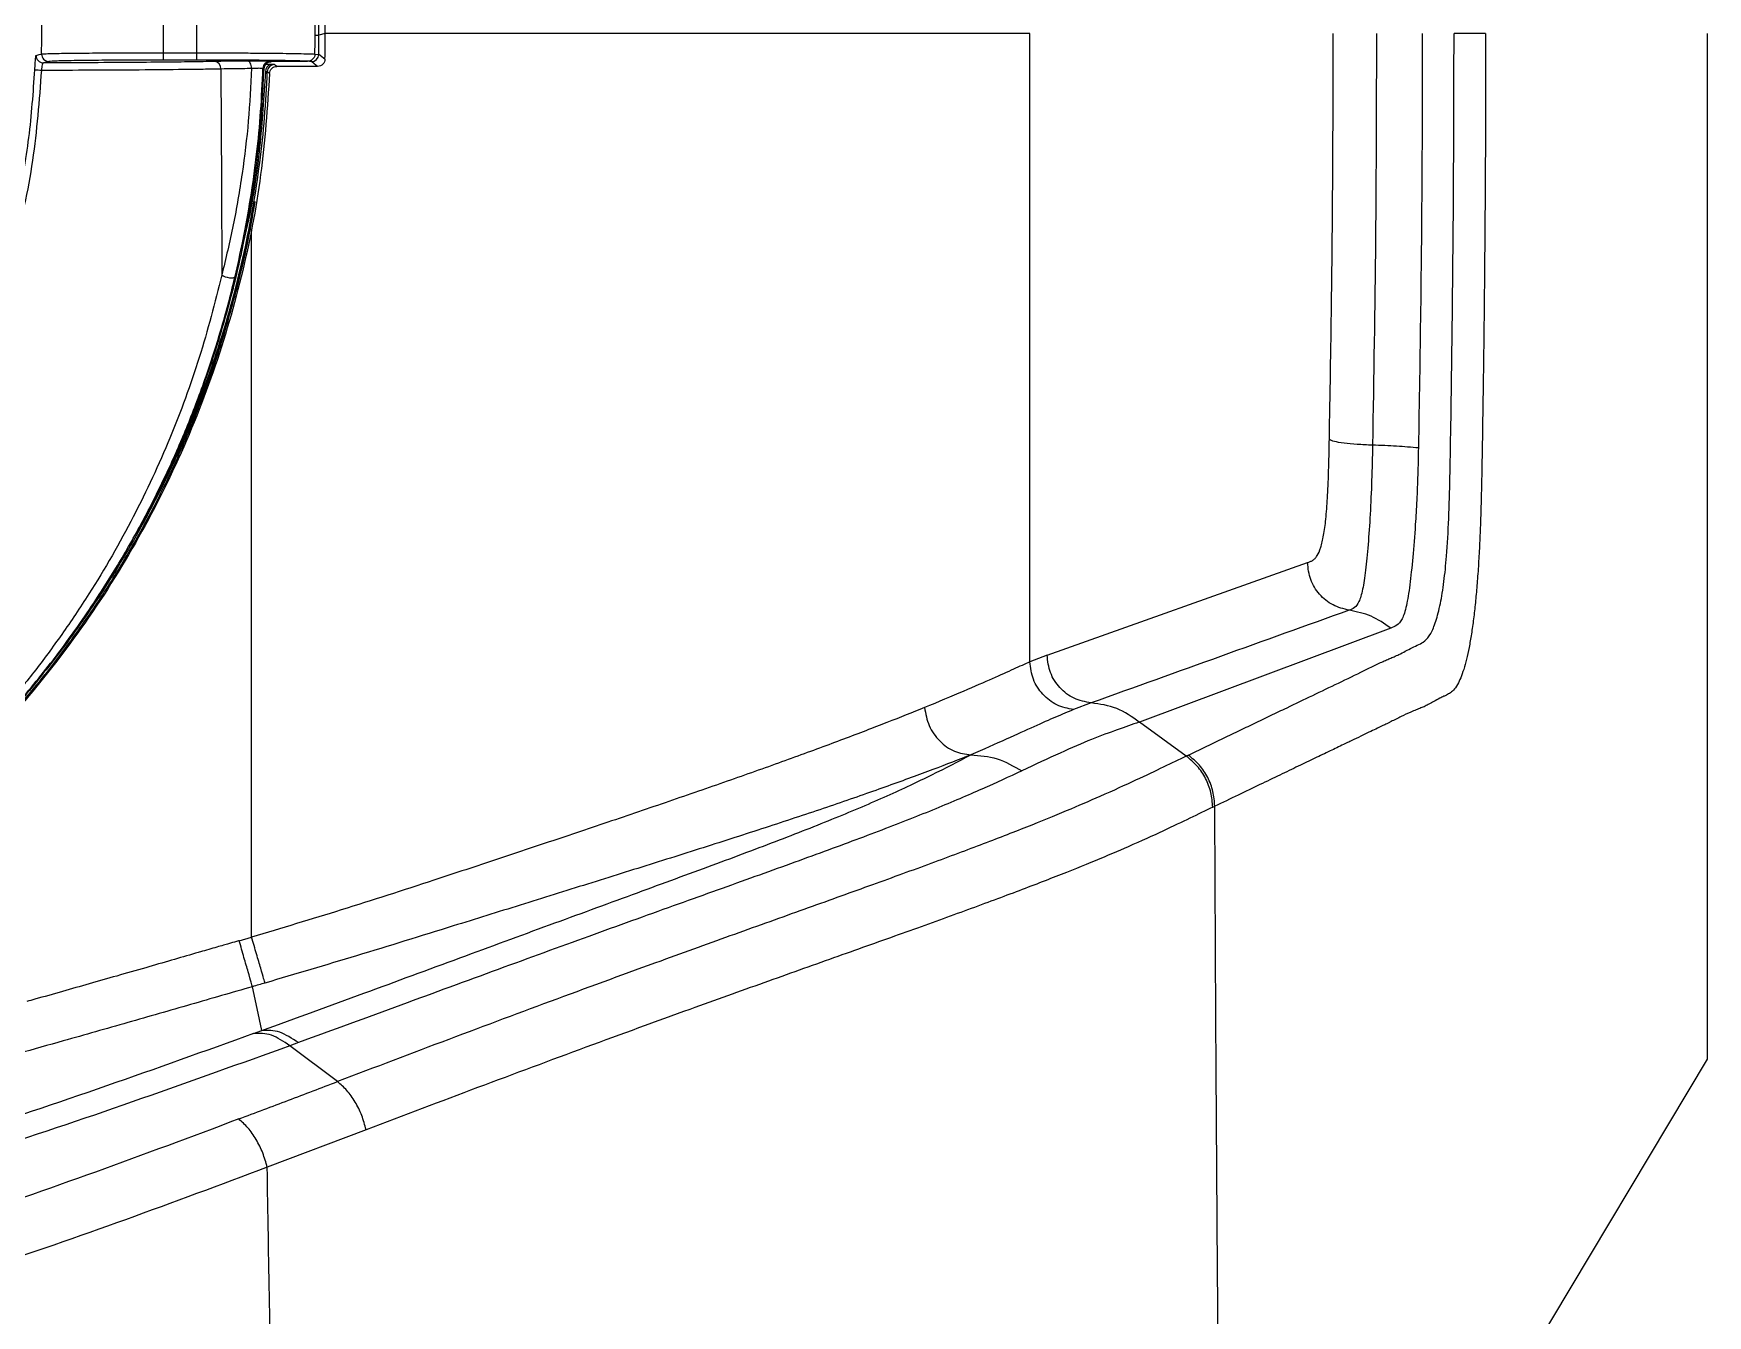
# Model space of a CAD drawing. Extents: x -50 to 17, y -20 to 123.
# Drawn here: x -37.04 to -30.18, y 31.55 to 36.8 of the extents above; entities that cross this region are included whole.
import ezdxf

# ---------------------------------------------------------------- set-up
doc = ezdxf.new("R2010")
doc.units = 0
doc.header["$MEASUREMENT"] = 0
doc.layers.add('GEOMETRY', color=2, linetype='Continuous', lineweight=25)

# ---------------------------------------------------------------- blocks, each defined once
blk = doc.blocks.new('2026 FREEFLOW AZURE')
at = {"layer": 'GEOMETRY'}
for p, q in [((-19.3946, -40.3297), (-19.421, -40.3363)), ((-16.5072, -42.9047), (-16.5072, -40.3297)), ((-13.7309, -44.5333), (-13.7309, -40.3297)), ((-20.0577, -40.409), (-19.9215, -40.409)), ((-20.0577, -40.4388), (-20.0577, -40.409)), ((-19.9215, -40.4388), (-20.0577, -40.4388)), ((-19.9215, -40.4388), (-19.9215, -40.409)), ((-19.6174, -40.4568), (-19.6402, -40.4565)), ((-19.6202, -40.4434), (-19.4679, -40.4434)), ((-19.4259, -40.4646), (-19.5929, -40.4646)), ((-19.437, -40.414), (-19.4217, -40.4154)), ((-19.6991, -41.0407), (-19.7021, -41.0418)), ((-19.6965, -44.0328), (-19.6965, -41.131)), ((-16.437, -42.8774), (-15.3699, -42.4983)), ((-15.0291, -42.7663), (-16.059, -43.1516)), ((-16.437, -42.8774), (-16.5072, -42.9047)), ((-16.2565, -43.0733), (-16.3288, -43.1008)), ((-16.0594, -43.1518), (-16.059, -43.1516)), ((-15.8668, -43.2909), (-16.059, -43.1516)), ((-15.8582, -43.2868), (-15.8668, -43.2909)), ((-15.7584, -43.5008), (-15.7498, -43.4967)), ((-19.7475, -44.0476), (-19.6965, -44.0328)), ((-19.6881, -44.4282), (-19.6543, -44.416)), ((-19.5049, -44.4654), (-19.5392, -44.4778)), ((-19.3448, -44.625), (-19.5392, -44.4778)), ((-14.5198, -45.8509), (-13.7309, -44.5333)), ((-19.2271, -44.8225), (-19.6326, -44.976))]:
    blk.add_line(p, q, dxfattribs=at)
at = {"layer": 'GEOMETRY', "flags": 128}
for points in [[(-20.5794, -40.4194), (-20.567, -40.4163), (-20.5572, -40.414)], [(-20.5273, -40.4447), (-20.5397, -40.4477), (-20.5494, -40.4501)], [(-19.6968, -40.4723), (-19.6972, -40.4666), (-19.6982, -40.461), (-19.6997, -40.456), (-19.7018, -40.4515), (-19.7043, -40.4478), (-19.7072, -40.4451), (-19.7102, -40.4434), (-19.7134, -40.4427)], [(-19.617, -40.4458), (-19.6188, -40.4445), (-19.6202, -40.4434)], [(-19.5929, -40.4646), (-19.5981, -40.4605), (-19.6022, -40.4573)], [(-19.4259, -40.4646), (-19.4403, -40.4536), (-19.4517, -40.4449)], [(-19.8231, -40.4742), (-19.8205, -40.9475), (-19.8185, -41.3194)], [(-19.6502, -40.4724), (-19.6484, -40.4738), (-19.647, -40.4748)], [(-19.6322, -40.4862), (-19.627, -40.4903), (-19.6228, -40.4934)], [(-19.8185, -41.3194), (-19.8126, -41.3231), (-19.8048, -41.3264), (-19.796, -41.329), (-19.7869, -41.3307), (-19.7785, -41.3312), (-19.7715, -41.3306), (-19.7666, -41.3288), (-19.7643, -41.3261)], [(-19.6543, -44.416), (-19.6737, -44.3261), (-19.6931, -44.236)]]:
    blk.add_lwpolyline(points, dxfattribs=at)
at = {"layer": 'GEOMETRY'}
for centre, radius, start, end in [((-23.8391, -40.3364), 3.2828, 358.64572, 1.35422), ((-23.8391, -40.3368), 4.4027, 359.99997, 1.00478), ((-23.8391, -40.3363), 4.4181, 359.99997, 1.02603), ((-23.8391, -40.3384), 3.7821, 358.93161, 1.06833), ((-23.8391, -40.3384), 3.9182, 358.96872, 1.03121), ((-23.8391, -40.3368), 4.4027, 358.99516, 359.99997), ((-19.436, -40.1098), 0.227, 269.92099, 273.80464), ((-23.8391, -40.3363), 4.4181, 358.97391, 359.99997), ((-20.5494, -40.4201), 0.03, 178.53523, 269.91497), ((-20.5272, -40.4147), 0.03, 178.67138, 269.91517), ((-19.8511, -40.4724), 0.028, 356.36004, 83.9849), ((-19.6202, -40.4734), 0.03, 90.01645, 178.12889), ((-19.617, -40.4758), 0.03, 90.01644, 178.08585), ((-19.6127, -40.4836), 0.0272, 99.92869, 185.94265), ((-19.6022, -40.4873), 0.03, 90.01636, 177.88568), ((-19.4517, -40.4149), 0.03, 270.01678, 358.95656), ((-26.5172, -49.6244), 11.6256, 52.22511, 52.38568), ((-20.5448, -40.0641), 0.4159, 264.50854, 268.21718)]:
    blk.add_arc(centre, radius, start, end, dxfattribs=at)
for points, knots in [([(0, -78.9807), (-0.2, -78.9806), (-1.2, -78.9802), (-3.8001, -78.9706), (-7.8002, -78.9311), (-12.2829, -78.85), (-16.448, -78.7432), (-20.2955, -78.617), (-23.1801, -78.4946), (-25.1028, -78.4087), (-25.9062, -78.3706), (-26.5502, -78.3109), (-27.0326, -78.2324), (-27.5088, -78.1229), (-28.0194, -77.9636), (-28.5584, -77.7443), (-29.1196, -77.4599), (-29.6551, -77.1295), (-30.1606, -76.7561), (-30.6321, -76.3407), (-31.0676, -75.8869), (-31.4641, -75.3985), (-31.7943, -74.9136), (-32.0654, -74.4413), (-32.2868, -73.9889), (-32.4781, -73.5224), (-32.6376, -73.0447), (-32.772, -72.5285), (-32.8702, -71.9733), (-32.9456, -71.1863), (-33.0009, -70.2008), (-33.0534, -69.0184), (-33.0915, -67.8353), (-33.171, -65.4701), (-33.2841, -61.9227), (-33.3842, -57.1916), (-33.4538, -52.46), (-33.4941, -47.728), (-33.5123, -42.9959), (-33.5152, -37.7511), (-33.5017, -31.9936), (-33.4541, -26.4051), (-33.3783, -21.4986), (-33.2967, -17.7475), (-33.2045, -14.4704), (-33.1115, -11.6671), (-33.0234, -9.6084), (-32.9688, -8.2933), (-32.9388, -7.7222), (-32.8886, -7.1485), (-32.7978, -6.5752), (-32.66, -6.0074), (-32.4856, -5.4765), (-32.2819, -4.9834), (-32.0573, -4.5269), (-31.8027, -4.0858), (-31.5196, -3.6631), (-31.2086, -3.2613), (-30.87, -2.8823), (-30.5058, -2.5264), (-30.118, -2.1956), (-29.7093, -1.8918), (-29.2828, -1.6181), (-28.8398, -1.3749), (-28.3823, -1.1622), (-27.9107, -0.9813), (-27.4282, -0.8346), (-26.908, -0.7182), (-26.3509, -0.642), (-25.7605, -0.5973), (-25.1687, -0.5733), (-23.2063, -0.4943), (-19.8745, -0.3423), (-15.9539, -0.2243), (-12.033, -0.1268), (-8.1115, -0.0549), (-3.8389, -0.0078), (-1.135, -0.0023), (0, 0)], [0, 0, 0, 0, 0.0043698, 0.0218491, 0.056809, 0.091769, 0.1198046, 0.1478403, 0.1758752, 0.1828844, 0.189893, 0.1934458, 0.1970065, 0.2005644, 0.2041136, 0.2086796, 0.2132619, 0.2178446, 0.222411, 0.2269761, 0.2315574, 0.2361388, 0.2407038, 0.2443597, 0.2480279, 0.2517, 0.2553674, 0.2590225, 0.2633453, 0.2676701, 0.2762888, 0.2849086, 0.2935298, 0.3021503, 0.3366129, 0.3710757, 0.4055387, 0.4400022, 0.4744661, 0.5089296, 0.5545948, 0.6002598, 0.6310333, 0.6618067, 0.6822341, 0.7026616, 0.7230888, 0.7272545, 0.73142, 0.7355829, 0.7398316, 0.7440869, 0.7483354, 0.7520285, 0.7557342, 0.7594436, 0.7631483, 0.7668405, 0.7705359, 0.7742442, 0.7779569, 0.7816651, 0.7853605, 0.7890218, 0.7926972, 0.7963758, 0.800048, 0.8037066, 0.8080106, 0.8123205, 0.8166378, 0.8209518, 0.8552299, 0.8895082, 0.9066462, 0.9409236, 0.9752009, 1, 1, 1, 1]), ([(0, -78.7726), (-1.424, -78.769), (-4.2759, -78.762), (-8.5576, -78.7097), (-12.8432, -78.6294), (-17.295, -78.5116), (-21.0157, -78.3798), (-23.4132, -78.2765), (-24.3106, -78.2354), (-24.6052, -78.2217), (-24.9025, -78.2077), (-25.2182, -78.1926), (-25.619, -78.1726), (-26.0846, -78.1465), (-26.6157, -78.0981), (-27.1381, -78.0038), (-27.6568, -77.8657), (-28.1617, -77.6853), (-28.6498, -77.4682), (-29.121, -77.2173), (-29.5724, -76.9317), (-30.0027, -76.6129), (-30.4084, -76.2631), (-30.7873, -75.8843), (-31.1373, -75.4786), (-31.4564, -75.0481), (-31.7432, -74.5948), (-31.9949, -74.1217), (-32.2158, -73.6246), (-32.4034, -73.1052), (-32.5509, -72.5636), (-32.6557, -72.0114), (-32.7135, -71.457), (-32.748, -70.899), (-32.7793, -70.2344), (-32.8133, -69.462), (-32.8498, -68.5875), (-32.9034, -67.2216), (-32.9688, -65.3629), (-33.0581, -62.4001), (-33.1438, -58.8258), (-33.2141, -54.7839), (-33.2608, -50.8844), (-33.289, -47.1273), (-33.303, -43.3671), (-33.3064, -39.2589), (-33.3023, -34.8112), (-33.2789, -30.0251), (-33.2303, -25.2473), (-33.1548, -20.6608), (-33.0516, -16.2679), (-32.9546, -13.1601), (-32.8794, -11.1464), (-32.8429, -10.2227), (-32.803, -9.2862), (-32.7689, -8.4977), (-32.7349, -7.8595), (-32.7014, -7.3806), (-32.6431, -6.9014), (-32.5507, -6.4237), (-32.4255, -5.9535), (-32.2626, -5.477), (-32.0603, -4.9973), (-31.8179, -4.5173), (-31.5404, -4.0579), (-31.2302, -3.6207), (-30.8885, -3.2077), (-30.5176, -2.8211), (-30.1192, -2.463), (-29.6954, -2.1351), (-29.2484, -1.8393), (-28.7809, -1.5777), (-28.2957, -1.351), (-27.7877, -1.1569), (-27.2564, -1.0037), (-26.7105, -0.8956), (-26.1548, -0.838), (-25.5911, -0.8063), (-25.0233, -0.7786), (-24.2111, -0.7404), (-23.1541, -0.6928), (-20.7157, -0.5902), (-17.2809, -0.4688), (-12.852, -0.3514), (-8.5617, -0.271), (-4.2771, -0.2187), (-1.4242, -0.2116), (0, -0.2081)], [0, 0, 0, 0, 0.0312612, 0.0626079, 0.0940026, 0.1253571, 0.1603734, 0.175733, 0.1780362, 0.1800961, 0.182206, 0.1845704, 0.1870343, 0.1910167, 0.194808, 0.198734, 0.202655, 0.2065789, 0.2104903, 0.2143719, 0.2182889, 0.2222045, 0.2261203, 0.2300375, 0.2339549, 0.2378723, 0.2417901, 0.2457194, 0.2496274, 0.2537222, 0.2578306, 0.2619383, 0.2660447, 0.2700593, 0.2742093, 0.2806511, 0.2870319, 0.2934253, 0.3106591, 0.3278617, 0.3584975, 0.3891462, 0.4166064, 0.44411, 0.4716281, 0.4991549, 0.5342961, 0.5692692, 0.6042247, 0.639188, 0.669971, 0.7006873, 0.7074453, 0.7142101, 0.7209811, 0.7280224, 0.7315366, 0.7350115, 0.7385579, 0.7421283, 0.7456836, 0.7492314, 0.7531737, 0.7571044, 0.7610247, 0.7649455, 0.7688635, 0.7727804, 0.7766967, 0.7806133, 0.7845309, 0.7884546, 0.7923614, 0.796278, 0.8003826, 0.8044848, 0.8084773, 0.8126362, 0.8168791, 0.8209563, 0.8304858, 0.8401077, 0.8745332, 0.9059355, 0.9373691, 0.9687354, 1, 1, 1, 1]), ([(0, -78.5134), (-1.424, -78.5098), (-4.2756, -78.5028), (-8.5562, -78.4505), (-12.8399, -78.3702), (-16.052, -78.2851), (-18.1908, -78.2173), (-19.2584, -78.1811), (-20.3254, -78.1425), (-21.3916, -78.1015), (-22.4567, -78.058), (-23.5117, -78.0126), (-24.5581, -77.9645), (-25.4274, -77.9239), (-26.12, -77.8847), (-26.6364, -77.8331), (-27.1406, -77.7371), (-27.6375, -77.5996), (-28.122, -77.4213), (-28.5918, -77.2077), (-29.0455, -76.9607), (-29.4792, -76.6808), (-29.8916, -76.3692), (-30.2799, -76.028), (-30.6419, -75.659), (-30.976, -75.2646), (-31.2799, -74.8462), (-31.5521, -74.406), (-31.7916, -73.9467), (-32.0003, -73.4642), (-32.1768, -72.9605), (-32.3135, -72.4362), (-32.4093, -71.9018), (-32.4609, -71.3556), (-32.4935, -70.8015), (-32.5161, -70.3089), (-32.5345, -69.8978), (-32.5493, -69.5599), (-32.564, -69.217), (-32.5791, -68.8544), (-32.5944, -68.4808), (-32.6092, -68.1063), (-32.6492, -67.0731), (-32.7089, -65.3806), (-32.7984, -62.4159), (-32.8843, -58.8381), (-32.962, -54.3773), (-33.0148, -49.643), (-33.0421, -44.6345), (-33.0473, -40.0288), (-33.0442, -35.8268), (-33.0308, -32.0202), (-33.0028, -28.2033), (-32.9573, -24.379), (-32.8978, -20.8952), (-32.8278, -17.7523), (-32.7518, -14.9518), (-32.6827, -12.8379), (-32.63, -11.4088), (-32.601, -10.6621), (-32.5707, -9.9165), (-32.5377, -9.154), (-32.5083, -8.4809), (-32.4777, -7.8989), (-32.4451, -7.4273), (-32.39, -6.961), (-32.302, -6.5), (-32.1826, -6.0461), (-32.0266, -5.5864), (-31.8331, -5.1237), (-31.6007, -4.6612), (-31.335, -4.2178), (-31.0372, -3.7954), (-30.7088, -3.3961), (-30.352, -3.022), (-29.9686, -2.6751), (-29.5605, -2.3578), (-29.1302, -2.0711), (-28.6793, -1.8171), (-28.2111, -1.597), (-27.7216, -1.4085), (-27.2114, -1.2598), (-26.6848, -1.1542), (-26.1425, -1.0969), (-25.5885, -1.0658), (-25.0275, -1.0383), (-24.2175, -1.0002), (-23.1571, -0.9523), (-21.4985, -0.8826), (-19.4927, -0.8063), (-16.4967, -0.7073), (-12.8515, -0.6107), (-8.5617, -0.5302), (-4.2772, -0.4779), (-1.4242, -0.4709), (0, -0.4673)], [0, 0, 0, 0, 0.031448, 0.062976, 0.094543, 0.126068, 0.133937, 0.1418, 0.14966, 0.157515, 0.165366, 0.1732, 0.180838, 0.188498, 0.19242, 0.196157, 0.199951, 0.203738, 0.207532, 0.21134, 0.215126, 0.218929, 0.22273, 0.226531, 0.230334, 0.234136, 0.237937, 0.241744, 0.245555, 0.249366, 0.253345, 0.25733, 0.261319, 0.265321, 0.26944, 0.273577, 0.276209, 0.27853, 0.281045, 0.283789, 0.286545, 0.289303, 0.292066, 0.30938, 0.326703, 0.357571, 0.388416, 0.425233, 0.462131, 0.499028, 0.526948, 0.554931, 0.583095, 0.611244, 0.639395, 0.660044, 0.68067, 0.701266, 0.706754, 0.712254, 0.717768, 0.723234, 0.729109, 0.732647, 0.736104, 0.739548, 0.74301, 0.746461, 0.749906, 0.753722, 0.757527, 0.761327, 0.765128, 0.76893, 0.772733, 0.776535, 0.780338, 0.78414, 0.787945, 0.791757, 0.795555, 0.799518, 0.803479, 0.807398, 0.811551, 0.815731, 0.819802, 0.829461, 0.839173, 0.856464, 0.87379, 0.905374, 0.936993, 0.968546, 1, 1, 1, 1]), ([(0, -77.5952), (-1.4223, -77.5916), (-4.2703, -77.5846), (-8.5452, -77.5324), (-12.8224, -77.4522), (-16.08, -77.3659), (-18.3167, -77.2945), (-19.5347, -77.2526), (-20.752, -77.2076), (-21.9685, -77.1594), (-23.185, -77.108), (-24.3995, -77.0528), (-25.3775, -77.0073), (-26.0974, -76.9661), (-26.5583, -76.9152), (-26.9909, -76.8278), (-27.4146, -76.7053), (-27.8312, -76.5467), (-28.238, -76.3571), (-28.6313, -76.1374), (-29.006, -75.8898), (-29.3616, -75.615), (-29.6959, -75.3148), (-30.0073, -74.9906), (-30.2938, -74.6444), (-30.554, -74.278), (-30.7869, -73.8926), (-30.9906, -73.489), (-31.1763, -73.0491), (-31.3342, -72.5727), (-31.4541, -72.0597), (-31.5184, -71.6002), (-31.5495, -71.1948), (-31.5712, -70.8442), (-31.589, -70.4835), (-31.6033, -70.1671), (-31.6149, -69.908), (-31.6236, -69.7111), (-31.6319, -69.5227), (-31.6405, -69.3228), (-31.6498, -69.1013), (-31.6724, -68.5592), (-31.722, -67.3109), (-31.7909, -65.3602), (-31.8804, -62.3971), (-31.9663, -58.8196), (-32.0324, -55.0279), (-32.0748, -51.6341), (-32.1012, -48.6346), (-32.1179, -45.6313), (-32.1263, -42.6275), (-32.1284, -39.585), (-32.1266, -36.502), (-32.1181, -33.358), (-32.1003, -30.1922), (-32.0714, -27.0066), (-32.0297, -23.8208), (-31.9681, -20.2966), (-31.8784, -16.4368), (-31.7841, -13.3929), (-31.7146, -11.5017), (-31.6858, -10.7561), (-31.6555, -10.0087), (-31.6222, -9.2362), (-31.5926, -8.558), (-31.5625, -7.9784), (-31.5325, -7.5358), (-31.4842, -7.1162), (-31.4085, -6.7154), (-31.3059, -6.3216), (-31.1711, -5.9219), (-31.0032, -5.5194), (-30.8026, -5.1167), (-30.5726, -4.7314), (-30.3149, -4.3639), (-30.0304, -4.0162), (-29.721, -3.6903), (-29.3882, -3.388), (-29.0341, -3.1111), (-28.6608, -2.8614), (-28.2686, -2.6393), (-27.8619, -2.4472), (-27.4595, -2.2913), (-27.0657, -2.1729), (-26.6806, -2.0879), (-26.2769, -2.03), (-25.8437, -2.0001), (-25.3842, -1.9746), (-24.9112, -1.9522), (-24.1583, -1.9166), (-23.1262, -1.8701), (-20.6878, -1.7674), (-17.2587, -1.6461), (-12.8366, -1.5288), (-8.552, -1.4484), (-4.2725, -1.3961), (-1.4226, -1.3891), (0, -1.3855)], [0, 0, 0, 0, 0.032093, 0.064261, 0.096463, 0.128618, 0.13779, 0.146955, 0.156117, 0.165275, 0.174426, 0.18359, 0.192706, 0.196519, 0.199858, 0.20316, 0.206462, 0.2098, 0.213209, 0.216579, 0.219956, 0.223333, 0.22671, 0.230087, 0.233464, 0.23684, 0.240219, 0.243616, 0.247032, 0.250984, 0.254925, 0.258903, 0.261438, 0.264099, 0.266829, 0.269587, 0.271245, 0.272681, 0.274034, 0.2755, 0.277196, 0.279036, 0.287742, 0.305384, 0.323079, 0.35463, 0.386128, 0.408646, 0.431211, 0.453811, 0.476413, 0.498988, 0.522461, 0.545976, 0.569927, 0.593895, 0.617858, 0.641816, 0.673426, 0.704971, 0.71053, 0.716126, 0.721808, 0.727407, 0.733573, 0.737125, 0.740502, 0.743582, 0.74665, 0.749697, 0.752757, 0.756159, 0.759531, 0.7629, 0.766273, 0.76965, 0.773027, 0.776405, 0.779783, 0.78316, 0.786531, 0.789943, 0.7933, 0.796261, 0.799211, 0.80219, 0.805455, 0.809005, 0.812573, 0.816141, 0.826012, 0.835886, 0.871208, 0.903432, 0.935697, 0.967901, 1, 1, 1, 1]), ([(-19.3946, -40.3297), (-19.3947, -40.31), (-19.3948, -40.2748), (-19.3956, -40.2396), (-19.3959, -40.2241)], [0, 0, 0, 0, 0.56, 1, 1, 1, 1]), ([(-19.3959, -40.4353), (-19.3955, -40.4156), (-19.3948, -40.3804), (-19.3947, -40.3452), (-19.3946, -40.3297)], [0, 0, 0, 0, 0.56, 1, 1, 1, 1]), ([(-16.5072, -40.3297), (-16.5294, -40.3297), (-16.574, -40.3297), (-16.6645, -40.3297), (-16.7824, -40.3297), (-16.9235, -40.3297), (-17.0776, -40.3297), (-17.2589, -40.3297), (-17.4659, -40.3297), (-17.6965, -40.3297), (-17.9478, -40.3297), (-18.2162, -40.3297), (-18.4981, -40.3297), (-18.7899, -40.3297), (-19.0885, -40.3297), (-19.2908, -40.3297), (-19.3932, -40.3297), (-19.3946, -40.3297)], [0, 0, 0, 0, 0.0900729, 0.1809896, 0.2722071, 0.3404644, 0.4083094, 0.4755534, 0.5420828, 0.6078851, 0.6730676, 0.7378543, 0.8025537, 0.8674952, 0.9329494, 0.9990665, 1, 1, 1, 1]), ([(-15.8582, -43.2868), (-15.8356, -43.2759), (-15.7905, -43.2543), (-15.7225, -43.2217), (-15.6552, -43.1893), (-15.588, -43.1571), (-15.5212, -43.125), (-15.4412, -43.0867), (-15.3486, -43.0421), (-15.2431, -42.9915), (-15.1651, -42.9544), (-15.1153, -42.9299), (-15.0929, -42.9189), (-15.0714, -42.9085), (-15.0513, -42.8992), (-15.0328, -42.8911), (-15.0141, -42.8835), (-14.9929, -42.8737), (-14.9685, -42.8609), (-14.9414, -42.8467), (-14.9151, -42.8344), (-14.8899, -42.8219), (-14.8659, -42.7936), (-14.8439, -42.7429), (-14.8253, -42.6707), (-14.8106, -42.5795), (-14.7985, -42.4623), (-14.7905, -42.317), (-14.7862, -42.1462), (-14.7808, -41.8472), (-14.7754, -41.4234), (-14.7704, -40.8767), (-14.7699, -40.5121), (-14.7696, -40.3297)], [0, 0, 0, 0, 0.0493684, 0.0985458, 0.1484443, 0.1965502, 0.2454468, 0.2944303, 0.371234, 0.4481097, 0.5249621, 0.5413861, 0.5581342, 0.5742279, 0.5887184, 0.6013467, 0.6132037, 0.6272094, 0.6469859, 0.6686842, 0.6883079, 0.7050294, 0.7213718, 0.7361798, 0.7502288, 0.7636086, 0.7765797, 0.7937442, 0.8115709, 0.830325, 0.8870133, 0.9434922, 1, 1, 1, 1]), ([(-14.6401, -40.3297), (-14.6401, -40.4015), (-14.6402, -40.5481), (-14.641, -40.7754), (-14.6423, -41.0069), (-14.6439, -41.23), (-14.6457, -41.4011), (-14.647, -41.5241), (-14.648, -41.6076), (-14.6493, -41.698), (-14.6506, -41.7929), (-14.6519, -41.8805), (-14.6529, -41.9458), (-14.6539, -42.0119), (-14.6551, -42.0867), (-14.6568, -42.1721), (-14.6586, -42.2499), (-14.6609, -42.3272), (-14.6641, -42.4091), (-14.6685, -42.493), (-14.674, -42.5725), (-14.6804, -42.6458), (-14.6877, -42.7136), (-14.696, -42.7765), (-14.7086, -42.8531), (-14.7269, -42.9322), (-14.7483, -42.9878), (-14.7676, -43.0174), (-14.7839, -43.0323), (-14.7984, -43.0402), (-14.8132, -43.047), (-14.8307, -43.0554), (-14.8511, -43.0664), (-14.8708, -43.0774), (-14.8858, -43.0853), (-14.8966, -43.0909), (-14.9059, -43.0942), (-14.9153, -43.0976), (-14.9254, -43.1015), (-14.936, -43.1058), (-14.9562, -43.1143), (-14.9869, -43.1293), (-15.0138, -43.1429), (-15.0277, -43.1498), (-15.0277, -43.1498), (-15.0277, -43.1498), (-15.0277, -43.1498), (-15.0278, -43.1498), (-15.0279, -43.1499), (-15.0281, -43.15), (-15.0285, -43.1502), (-15.0293, -43.1506), (-15.0311, -43.1515), (-15.0365, -43.1541), (-15.047, -43.1592), (-15.0635, -43.1672), (-15.0853, -43.1777), (-15.1123, -43.1906), (-15.1444, -43.2061), (-15.1818, -43.224), (-15.2267, -43.2456), (-15.2798, -43.2711), (-15.3416, -43.3008), (-15.4101, -43.3337), (-15.4854, -43.3698), (-15.5675, -43.4092), (-15.6564, -43.4519), (-15.7179, -43.4814), (-15.7498, -43.4967)], [0, 0, 0, 0, 0.021543, 0.043976, 0.068198, 0.091033, 0.111003, 0.119645, 0.128029, 0.136157, 0.146881, 0.156626, 0.162582, 0.16657, 0.17656, 0.185182, 0.192442, 0.200186, 0.208875, 0.217895, 0.226947, 0.235327, 0.243657, 0.252401, 0.261023, 0.278748, 0.297188, 0.308941, 0.320156, 0.331842, 0.339552, 0.351408, 0.368703, 0.38269, 0.393186, 0.400189, 0.405671, 0.412783, 0.419895, 0.427007, 0.435092, 0.462566, 0.491857, 0.491864, 0.49187, 0.491881, 0.491901, 0.491936, 0.492001, 0.492123, 0.492357, 0.492829, 0.493846, 0.496212, 0.504222, 0.515885, 0.531202, 0.550173, 0.572797, 0.599075, 0.629007, 0.667689, 0.711144, 0.759371, 0.812369, 0.870141, 0.932684, 1, 1, 1, 1]), ([(-15.2805, -41.9942), (-15.2773, -41.8096), (-15.2709, -41.441), (-15.2655, -40.8856), (-15.2648, -40.5151), (-15.2644, -40.3297)], [0, 0, 0, 0, 0.3337621, 0.6666758, 1, 1, 1, 1]), ([(-15.0875, -40.3298), (-15.0882, -40.6117), (-15.0895, -41.1756), (-15.0989, -41.7365), (-15.1036, -42.0169)], [0, 0, 0, 0, 0.50002, 1, 1, 1, 1]), ([(-14.8995, -40.3297), (-14.8999, -40.5189), (-14.9006, -40.897), (-14.906, -41.4638), (-14.9125, -41.84), (-14.9157, -42.0283)], [0, 0, 0, 0, 0.3332892, 0.6663916, 1, 1, 1, 1]), ([(-14.6401, -40.3297), (-14.6442, -40.3297), (-14.6526, -40.3297), (-14.6813, -40.3297), (-14.7197, -40.3297), (-14.753, -40.3297), (-14.7696, -40.3297)], [0, 0, 0, 0, 0.249999, 0.499998, 0.749998, 1, 1, 1, 1]), ([(-20.5846, -40.4781), (-20.5842, -40.4694), (-20.5833, -40.4521), (-20.5819, -40.433), (-20.5805, -40.4216), (-20.5798, -40.4201), (-20.5794, -40.4194)], [0, 0, 0, 0, 0.279967, 0.559498, 0.779618, 1, 1, 1, 1]), ([(-20.5494, -40.4501), (-20.5503, -40.4506), (-20.552, -40.4516), (-20.5544, -40.4583), (-20.5565, -40.468), (-20.5573, -40.4759), (-20.5577, -40.4798)], [0, 0, 0, 0, 0.253745, 0.505362, 0.753775, 1, 1, 1, 1]), ([(-20.5572, -40.414), (-20.5561, -40.4138), (-20.5538, -40.4134), (-20.5451, -40.4129), (-20.5317, -40.4124), (-20.5121, -40.4118), (-20.4841, -40.4112), (-20.4475, -40.4107), (-20.4017, -40.4102), (-20.3513, -40.4097), (-20.2975, -40.4094), (-20.2316, -40.4091), (-20.1519, -40.4089), (-20.0885, -40.4089), (-20.0577, -40.409)], [0, 0, 0, 0, 0.056581, 0.117115, 0.181602, 0.250042, 0.325644, 0.416287, 0.499864, 0.590956, 0.674198, 0.749587, 0.878287, 1, 1, 1, 1]), ([(-19.8482, -40.4445), (-19.8788, -40.4451), (-19.9408, -40.4462), (-20.0592, -40.4476), (-20.2013, -40.4488), (-20.366, -40.4497), (-20.4888, -40.45), (-20.5494, -40.4501)], [0, 0, 0, 0, 0.183668, 0.371503, 0.561075, 0.783139, 1, 1, 1, 1]), ([(-20.0577, -40.4388), (-20.1023, -40.4389), (-20.1912, -40.439), (-20.314, -40.4397), (-20.4214, -40.4409), (-20.5038, -40.4426), (-20.5194, -40.444), (-20.5273, -40.4447)], [0, 0, 0, 0, 0.187564, 0.374241, 0.560712, 0.780345, 1, 1, 1, 1]), ([(-19.9215, -40.409), (-19.8938, -40.409), (-19.8385, -40.4091), (-19.758, -40.4094), (-19.6823, -40.4099), (-19.591, -40.4107), (-19.5158, -40.4118), (-19.4618, -40.413), (-19.4453, -40.4137), (-19.437, -40.414)], [0, 0, 0, 0, 0.125917, 0.251287, 0.376112, 0.500391, 0.74516, 0.871421, 1, 1, 1, 1]), ([(-19.4679, -40.4434), (-19.4804, -40.4429), (-19.5056, -40.442), (-19.5751, -40.4407), (-19.6685, -40.4397), (-19.7865, -40.439), (-19.8765, -40.4389), (-19.9215, -40.4388)], [0, 0, 0, 0, 0.186363, 0.373279, 0.560357, 0.780292, 1, 1, 1, 1]), ([(-19.7134, -40.4427), (-19.7422, -40.443), (-19.7937, -40.4435), (-19.8315, -40.4442), (-19.8482, -40.4445)], [0, 0, 0, 0, 0.558411, 1, 1, 1, 1]), ([(-19.6202, -40.4434), (-19.6207, -40.4433), (-19.6217, -40.4432), (-19.6285, -40.443), (-19.6387, -40.4428), (-19.6519, -40.4427), (-19.6672, -40.4426), (-19.6833, -40.4426), (-19.6993, -40.4426), (-19.7087, -40.4427), (-19.7134, -40.4427)], [0, 0, 0, 0, 0.1248023, 0.2498275, 0.374917, 0.499914, 0.6247787, 0.7495072, 0.8745575, 1, 1, 1, 1]), ([(-19.6267, -40.4463), (-19.6236, -40.4462), (-19.6179, -40.4461), (-19.6173, -40.4459), (-19.617, -40.4458)], [0, 0, 0, 0, 0.5593606, 1, 1, 1, 1]), ([(-19.6228, -40.4934), (-19.6223, -40.4896), (-19.6211, -40.482), (-19.6141, -40.4725), (-19.6044, -40.4659), (-19.5967, -40.4651), (-19.5929, -40.4646)], [0, 0, 0, 0, 0.250021, 0.499877, 0.74929, 1, 1, 1, 1]), ([(-19.6022, -40.4573), (-19.6032, -40.4572), (-19.605, -40.457), (-19.6136, -40.4569), (-19.6174, -40.4568)], [0, 0, 0, 0, 0.559801, 1, 1, 1, 1]), ([(-19.437, -40.414), (-19.4375, -40.4178), (-19.4383, -40.4236), (-19.4423, -40.4305), (-19.4475, -40.4365), (-19.4561, -40.4421), (-19.4639, -40.443), (-19.4679, -40.4434)], [0, 0, 0, 0, 0.242059, 0.370347, 0.500224, 0.749222, 1, 1, 1, 1]), ([(-19.4517, -40.4449), (-19.4528, -40.4446), (-19.4548, -40.4441), (-19.4639, -40.4436), (-19.4679, -40.4434)], [0, 0, 0, 0, 0.559721, 1, 1, 1, 1]), ([(-19.3959, -40.4353), (-19.3964, -40.4392), (-19.3975, -40.4469), (-19.4044, -40.4566), (-19.4143, -40.4633), (-19.422, -40.4642), (-19.4259, -40.4646)], [0, 0, 0, 0, 0.25003, 0.499873, 0.749257, 1, 1, 1, 1]), ([(-19.6228, -40.4934), (-19.6322, -40.6321), (-19.6512, -40.9125), (-19.7333, -41.3311), (-19.8567, -41.7468), (-20.0254, -42.1527), (-20.2369, -42.5416), (-20.4838, -42.8999), (-20.7595, -43.2237), (-21.0571, -43.5109), (-21.3773, -43.7637), (-21.7133, -43.9834), (-21.9504, -44.101), (-22.0677, -44.1591)], [0, 0, 0, 0, 0.089873, 0.181823, 0.27544, 0.370265, 0.465798, 0.56152, 0.651476, 0.740697, 0.828771, 0.915319, 1, 1, 1, 1]), ([(-21.3772, -42.4879), (-21.3425, -42.4446), (-21.2734, -42.3585), (-21.1698, -42.2137), (-21.0793, -42.0734), (-21.0016, -41.9399), (-20.9376, -41.8189), (-20.8775, -41.6938), (-20.8041, -41.5231), (-20.7249, -41.302), (-20.6537, -41.0318), (-20.6041, -40.7567), (-20.5911, -40.5711), (-20.5846, -40.4781)], [0, 0, 0, 0, 0.083269, 0.165581, 0.250649, 0.313316, 0.37564, 0.435615, 0.500134, 0.625357, 0.750307, 0.874884, 1, 1, 1, 1]), ([(-20.5577, -40.4798), (-20.5671, -40.6037), (-20.5859, -40.8525), (-20.6661, -41.2185), (-20.7638, -41.5153), (-20.861, -41.7444), (-20.9426, -41.9114), (-21.0326, -42.0735), (-21.1296, -42.2286), (-21.2318, -42.3759), (-21.3007, -42.4641), (-21.3349, -42.5079)], [0, 0, 0, 0, 0.166127, 0.333441, 0.499831, 0.583204, 0.666609, 0.749335, 0.833702, 0.917378, 1, 1, 1, 1]), ([(-20.5577, -40.4798), (-20.4896, -40.4796), (-20.3499, -40.4793), (-20.1506, -40.4782), (-19.9995, -40.4768), (-19.8921, -40.4754), (-19.8463, -40.4746), (-19.8231, -40.4742)], [0, 0, 0, 0, 0.23294, 0.477179, 0.732712, 0.864938, 1, 1, 1, 1]), ([(-19.647, -40.4748), (-19.6509, -40.5549), (-19.6587, -40.715), (-19.6871, -40.9512), (-19.7271, -41.1825), (-19.7752, -41.3908), (-19.8297, -41.5838), (-19.8882, -41.7606), (-19.9552, -41.9357), (-20.028, -42.1047), (-20.0823, -42.2137), (-20.1097, -42.2687)], [0, 0, 0, 0, 0.125772, 0.251681, 0.376982, 0.501503, 0.596925, 0.702254, 0.803915, 0.901136, 1, 1, 1, 1]), ([(-20.1048, -42.2648), (-20.0822, -42.2202), (-20.037, -42.1313), (-19.9736, -41.9913), (-19.914, -41.8466), (-19.8593, -41.6979), (-19.8119, -41.5528), (-19.7671, -41.3966), (-19.726, -41.2284), (-19.6897, -41.0452), (-19.6619, -40.8605), (-19.6417, -40.6742), (-19.6354, -40.5489), (-19.6322, -40.4862)], [0, 0, 0, 0, 0.081146, 0.161642, 0.249928, 0.335941, 0.41981, 0.498644, 0.600158, 0.700486, 0.800174, 0.900076, 1, 1, 1, 1]), ([(-19.8231, -40.4742), (-19.8052, -40.4738), (-19.7695, -40.4731), (-19.721, -40.4726), (-19.6968, -40.4723)], [0, 0, 0, 0, 0.501081, 1, 1, 1, 1]), ([(-19.6968, -40.4723), (-19.7004, -40.5444), (-19.7077, -40.689), (-19.7338, -40.9036), (-19.77, -41.1168), (-19.8023, -41.2517), (-19.8185, -41.3194)], [0, 0, 0, 0, 0.248557, 0.498736, 0.74836, 1, 1, 1, 1]), ([(-19.7643, -41.3261), (-19.7534, -41.2781), (-19.7298, -41.1739), (-19.6996, -41.0053), (-19.6752, -40.8273), (-19.6579, -40.6489), (-19.6528, -40.5312), (-19.6502, -40.4724)], [0, 0, 0, 0, 0.177099, 0.384084, 0.595719, 0.79811, 1, 1, 1, 1]), ([(-19.6398, -40.4865), (-19.6464, -40.5897), (-19.6597, -40.7964), (-19.6922, -41.0253), (-19.7218, -41.1483), (-19.7275, -41.1721)], [0, 0, 0, 0, 0.445575, 0.892674, 1, 1, 1, 1]), ([(-19.6968, -40.4723), (-19.6944, -40.4722), (-19.6897, -40.4719), (-19.6817, -40.4715), (-19.6736, -40.4713), (-19.666, -40.4712), (-19.6594, -40.4713), (-19.6543, -40.4716), (-19.6509, -40.4719), (-19.6504, -40.4722), (-19.6502, -40.4724)], [0, 0, 0, 0, 0.1257278, 0.2508863, 0.3755586, 0.5002585, 0.6250643, 0.7500259, 0.874835, 1, 1, 1, 1]), ([(-19.6398, -40.4865), (-19.6377, -40.4864), (-19.6334, -40.4862), (-19.6326, -40.4862), (-19.6322, -40.4862)], [0, 0, 0, 0, 0.500195, 1, 1, 1, 1]), ([(-19.6827, -41.0186), (-19.6827, -41.0189), (-19.6829, -41.0194), (-19.6838, -41.0242), (-19.6857, -41.0346), (-19.689, -41.0531), (-19.6918, -41.0685), (-19.6934, -41.0773)], [0, 0, 0, 0, 0.0725916, 0.1559955, 0.3299987, 0.6138448, 1, 1, 1, 1]), ([(-19.692, -41.0762), (-19.6905, -41.0675), (-19.6878, -41.0522), (-19.6849, -41.0341), (-19.6833, -41.0239), (-19.6827, -41.0193), (-19.6827, -41.0188), (-19.6827, -41.0186)], [0, 0, 0, 0, 0.386243, 0.670095, 0.842862, 0.926944, 1, 1, 1, 1]), ([(-19.7473, -41.3393), (-19.7357, -41.2898), (-19.7148, -41.2013), (-19.6989, -41.1145), (-19.692, -41.0762)], [0, 0, 0, 0, 0.5599134, 1, 1, 1, 1]), ([(-19.6934, -41.0773), (-19.6941, -41.0807), (-19.6952, -41.0867), (-19.6963, -41.0928), (-19.6968, -41.0954)], [0, 0, 0, 0, 0.5599931, 1, 1, 1, 1]), ([(-19.6968, -41.0954), (-19.7055, -41.1395), (-19.723, -41.2273), (-19.7552, -41.361), (-19.7916, -41.4942), (-19.8338, -41.63), (-19.8786, -41.7588), (-19.9312, -41.8957), (-19.9911, -42.0368), (-20.062, -42.1873), (-20.1387, -42.3347), (-20.2212, -42.4793), (-20.3297, -42.6531), (-20.4708, -42.8548), (-20.6493, -43.0768), (-20.8112, -43.2529), (-20.9453, -43.3849), (-21.048, -43.4796), (-21.1673, -43.5828), (-21.3043, -43.6929), (-21.4018, -43.7631), (-21.4507, -43.7983)], [0, 0, 0, 0, 0.040605, 0.080991, 0.124986, 0.166465, 0.210729, 0.249396, 0.30011, 0.350112, 0.40005, 0.449831, 0.499333, 0.582704, 0.667311, 0.749293, 0.792552, 0.834289, 0.874727, 0.937238, 1, 1, 1, 1]), ([(-21.6809, -43.9509), (-21.5685, -43.8797), (-21.3404, -43.735), (-21.0215, -43.4738), (-20.7195, -43.1757), (-20.4927, -42.8998), (-20.3272, -42.664), (-20.2108, -42.4787), (-20.0997, -42.2791), (-19.9955, -42.0651), (-19.9005, -41.8365), (-19.815, -41.5939), (-19.7702, -41.4252), (-19.7473, -41.3393)], [0, 0, 0, 0, 0.1195492, 0.2428522, 0.3699085, 0.5007176, 0.5634452, 0.6290393, 0.6974995, 0.7688259, 0.8430183, 0.9200763, 1, 1, 1, 1]), ([(-21.3436, -43.71), (-21.3002, -43.6778), (-21.2134, -43.6133), (-21.077, -43.5003), (-20.9404, -43.377), (-20.7931, -43.2309), (-20.6368, -43.0583), (-20.4784, -42.8601), (-20.3418, -42.6655), (-20.2242, -42.4764), (-20.125, -42.2978), (-20.0355, -42.1159), (-19.969, -41.9626), (-19.9192, -41.8353), (-19.8832, -41.7359), (-19.8494, -41.6344), (-19.8187, -41.5339), (-19.79, -41.4312), (-19.7731, -41.3619), (-19.7643, -41.3261)], [0, 0, 0, 0, 0.062929, 0.125944, 0.186635, 0.250525, 0.332552, 0.416047, 0.500993, 0.569246, 0.640067, 0.708606, 0.777425, 0.812962, 0.851023, 0.887904, 0.925032, 0.961288, 1, 1, 1, 1]), ([(-19.8185, -41.3194), (-19.8473, -41.4327), (-19.9049, -41.6586), (-20.0269, -41.9886), (-20.1766, -42.3127), (-20.3302, -42.5803), (-20.4712, -42.7908), (-20.5854, -42.9448), (-20.701, -43.0865), (-20.8085, -43.2071), (-20.9063, -43.3087), (-20.9937, -43.394), (-21.0821, -43.4753), (-21.1709, -43.5519), (-21.2591, -43.6237), (-21.3144, -43.6656), (-21.3416, -43.6862)], [0, 0, 0, 0, 0.124745, 0.248643, 0.372535, 0.497684, 0.565281, 0.629598, 0.690734, 0.748805, 0.791854, 0.833461, 0.873703, 0.916978, 0.95903, 1, 1, 1, 1]), ([(-15.3699, -42.4983), (-15.3661, -42.497), (-15.359, -42.4945), (-15.3487, -42.4893), (-15.3393, -42.4816), (-15.3281, -42.4672), (-15.3159, -42.4405), (-15.3036, -42.3893), (-15.2941, -42.3196), (-15.2887, -42.2479), (-15.2854, -42.1816), (-15.2834, -42.1246), (-15.2818, -42.0615), (-15.2809, -42.0175), (-15.2805, -41.9942)], [0, 0, 0, 0, 0.081329, 0.155152, 0.223674, 0.28705, 0.401585, 0.503312, 0.604053, 0.715129, 0.777141, 0.845581, 0.91823, 1, 1, 1, 1]), ([(-15.1036, -42.0169), (-15.125, -42.016), (-15.1679, -42.0143), (-15.2224, -42.0088), (-15.2639, -42.0019), (-15.275, -41.9968), (-15.2805, -41.9942)], [0, 0, 0, 0, 0.25, 0.5, 0.75, 1, 1, 1, 1]), ([(-15.1036, -42.0169), (-15.1046, -42.0652), (-15.1066, -42.1609), (-15.1128, -42.2997), (-15.1215, -42.4267), (-15.1318, -42.5338), (-15.1438, -42.6133), (-15.1588, -42.662), (-15.177, -42.6851), (-15.1916, -42.6905), (-15.199, -42.6932)], [0, 0, 0, 0, 0.1293776, 0.2562034, 0.3789156, 0.5005122, 0.622703, 0.7474455, 0.8729752, 1, 1, 1, 1]), ([(-14.9157, -42.0283), (-14.9448, -42.0256), (-15.0028, -42.0204), (-15.07, -42.0181), (-15.1036, -42.0169)], [0, 0, 0, 0, 0.501235, 1, 1, 1, 1]), ([(-14.9157, -42.0283), (-14.9164, -42.0649), (-14.9179, -42.1368), (-14.9221, -42.2423), (-14.9289, -42.3577), (-14.9386, -42.4792), (-14.9505, -42.5942), (-14.9645, -42.6804), (-14.9818, -42.7337), (-15.0038, -42.7578), (-15.0206, -42.7635), (-15.0291, -42.7663)], [0, 0, 0, 0, 0.088428, 0.173387, 0.257012, 0.377166, 0.496303, 0.617496, 0.74297, 0.870612, 1, 1, 1, 1]), ([(-20.1097, -42.2687), (-20.1208, -42.2901), (-20.1375, -42.3223), (-20.1542, -42.3537), (-20.1605, -42.3658), (-20.162, -42.369), (-20.159, -42.3643), (-20.1514, -42.351), (-20.1334, -42.3188), (-20.1162, -42.2864), (-20.1048, -42.2648)], [0, 0, 0, 0, 0.249185, 0.374247, 0.43701, 0.499673, 0.56223, 0.625056, 0.750507, 1, 1, 1, 1]), ([(-15.199, -42.6932), (-15.2219, -42.6876), (-15.2677, -42.6766), (-15.3232, -42.6304), (-15.3619, -42.5691), (-15.3672, -42.5219), (-15.3699, -42.4983)], [0, 0, 0, 0, 0.25, 0.5, 0.75, 1, 1, 1, 1]), ([(-15.199, -42.6932), (-15.3747, -42.7563), (-15.7267, -42.8829), (-16.0797, -43.0098), (-16.2565, -43.0733)], [0, 0, 0, 0, 0.499076, 1, 1, 1, 1]), ([(-15.0291, -42.7663), (-15.0551, -42.7482), (-15.1069, -42.7122), (-15.1684, -42.6995), (-15.199, -42.6932)], [0, 0, 0, 0, 0.501892, 1, 1, 1, 1]), ([(-16.5072, -42.9047), (-16.5287, -42.9143), (-16.5715, -42.9335), (-16.6568, -42.9725), (-16.7718, -43.0228), (-16.8836, -43.0691), (-16.9394, -43.0922)], [0, 0, 0, 0, 0.250289, 0.500032, 0.750442, 1, 1, 1, 1]), ([(-16.3288, -43.1008), (-16.3522, -43.096), (-16.399, -43.0864), (-16.4572, -43.0406), (-16.4983, -42.9781), (-16.5043, -42.9292), (-16.5072, -42.9047)], [0, 0, 0, 0, 0.248952, 0.498026, 0.748091, 1, 1, 1, 1]), ([(-16.2565, -43.0733), (-16.2804, -43.0687), (-16.3283, -43.0595), (-16.3872, -43.0134), (-16.4284, -42.9507), (-16.4341, -42.9018), (-16.437, -42.8774)], [0, 0, 0, 0, 0.250006, 0.5, 0.749994, 1, 1, 1, 1]), ([(-16.0594, -43.1518), (-16.0892, -43.1305), (-16.1487, -43.088), (-16.2206, -43.0782), (-16.2565, -43.0733)], [0, 0, 0, 0, 0.501035, 1, 1, 1, 1]), ([(-16.9394, -43.0922), (-16.989, -43.1122), (-17.0871, -43.1518), (-17.267, -43.2207), (-17.4669, -43.2946), (-17.6869, -43.3732), (-17.923, -43.4553), (-18.1711, -43.54), (-18.4274, -43.6263), (-18.6871, -43.7131), (-18.9875, -43.8123), (-19.3236, -43.9215), (-19.5739, -43.9962), (-19.6965, -44.0328)], [0, 0, 0, 0, 0.091235, 0.180628, 0.268952, 0.355663, 0.441203, 0.525833, 0.608793, 0.690889, 0.771547, 0.888148, 1, 1, 1, 1]), ([(-16.9394, -43.0922), (-16.9347, -43.1175), (-16.9253, -43.1682), (-16.8797, -43.2321), (-16.8184, -43.2769), (-16.7722, -43.2828), (-16.7491, -43.2857)], [0, 0, 0, 0, 0.250045, 0.500036, 0.750002, 1, 1, 1, 1]), ([(-16.3288, -43.1008), (-16.3522, -43.1104), (-16.3989, -43.1296), (-16.488, -43.169), (-16.5976, -43.2195), (-16.6987, -43.2637), (-16.7491, -43.2857)], [0, 0, 0, 0, 0.250437, 0.500627, 0.750628, 1, 1, 1, 1]), ([(-16.0594, -43.1518), (-16.0882, -43.1619), (-16.1458, -43.1821), (-16.2526, -43.2206), (-16.378, -43.2752), (-16.4864, -43.3262), (-16.5408, -43.3518)], [0, 0, 0, 0, 0.2499995, 0.499585, 0.7492101, 1, 1, 1, 1]), ([(-19.6543, -44.416), (-19.5143, -44.3649), (-19.2381, -44.2639), (-18.8454, -44.1187), (-18.477, -43.9833), (-18.1368, -43.8587), (-17.8261, -43.7448), (-17.5476, -43.6406), (-17.3015, -43.5442), (-17.0884, -43.4536), (-16.9022, -43.3658), (-16.8006, -43.3127), (-16.7491, -43.2857)], [0, 0, 0, 0, 0.11357, 0.224213, 0.330777, 0.434113, 0.533438, 0.629716, 0.723176, 0.814826, 0.906189, 1, 1, 1, 1]), ([(-16.7491, -43.2857), (-16.7993, -43.3054), (-16.8988, -43.3446), (-17.0843, -43.4126), (-17.2934, -43.4856), (-17.5262, -43.5635), (-17.7778, -43.6449), (-18.0431, -43.7289), (-18.3168, -43.8146), (-18.593, -43.9008), (-18.9094, -43.9994), (-19.2587, -44.1079), (-19.5167, -44.1841), (-19.6417, -44.2211)], [0, 0, 0, 0, 0.09093, 0.180615, 0.26972, 0.357536, 0.444314, 0.530102, 0.613918, 0.696399, 0.776838, 0.891778, 1, 1, 1, 1]), ([(-15.8668, -43.2909), (-15.8969, -43.3055), (-15.9567, -43.3343), (-16.0679, -43.3877), (-16.2011, -43.4486), (-16.3536, -43.5143), (-16.5166, -43.5808), (-16.7066, -43.6546), (-16.9233, -43.7354), (-17.1653, -43.8234), (-17.4303, -43.9185), (-17.7158, -44.0207), (-18.0524, -44.1422), (-18.4432, -44.2852), (-18.8867, -44.4509), (-19.1921, -44.5669), (-19.3448, -44.625)], [0, 0, 0, 0, 0.086351, 0.171493, 0.255524, 0.317846, 0.379696, 0.441241, 0.502656, 0.564123, 0.62572, 0.687542, 0.749669, 0.832936, 0.916437, 1, 1, 1, 1]), ([(-16.7491, -43.2857), (-16.7129, -43.2887), (-16.6405, -43.2945), (-16.574, -43.3327), (-16.5408, -43.3518)], [0, 0, 0, 0, 0.499898, 1, 1, 1, 1]), ([(-15.7584, -43.5008), (-15.76, -43.4804), (-15.7632, -43.4396), (-15.7859, -43.382), (-15.8197, -43.3302), (-15.8511, -43.304), (-15.8668, -43.2909)], [0, 0, 0, 0, 0.25, 0.5, 0.75, 1, 1, 1, 1]), ([(-15.7498, -43.4967), (-15.7514, -43.4763), (-15.7545, -43.4355), (-15.7772, -43.3779), (-15.811, -43.326), (-15.8424, -43.2999), (-15.8582, -43.2868)], [0, 0, 0, 0, 0.25001, 0.500001, 0.749991, 1, 1, 1, 1]), ([(-16.5408, -43.3518), (-16.5932, -43.3761), (-16.6973, -43.4243), (-16.8893, -43.5064), (-17.1101, -43.5935), (-17.3647, -43.6881), (-17.6516, -43.7915), (-17.9695, -43.9052), (-18.3157, -44.0299), (-18.6889, -44.1659), (-19.0854, -44.312), (-19.3639, -44.4139), (-19.5049, -44.4654)], [0, 0, 0, 0, 0.093832, 0.186117, 0.278958, 0.373477, 0.470347, 0.569804, 0.672726, 0.77843, 0.887862, 1, 1, 1, 1]), ([(-15.7584, -43.5008), (-15.7884, -43.5153), (-15.8478, -43.544), (-15.9564, -43.5959), (-16.0858, -43.6548), (-16.2349, -43.7184), (-16.3957, -43.7832), (-16.5845, -43.8556), (-16.8008, -43.9354), (-17.043, -44.0227), (-17.3087, -44.1172), (-17.5949, -44.2191), (-17.9324, -44.3401), (-18.3239, -44.4829), (-18.7683, -44.6484), (-19.0742, -44.7645), (-19.2271, -44.8225)], [0, 0, 0, 0, 0.085777, 0.170481, 0.254334, 0.316742, 0.378835, 0.440711, 0.502473, 0.564251, 0.626084, 0.688049, 0.750221, 0.83341, 0.916704, 1, 1, 1, 1]), ([(-15.7362, -45.723), (-15.739, -45.3581), (-15.7445, -44.6163), (-15.748, -43.874), (-15.7498, -43.4967)], [0, 0, 0, 0, 0.491826, 1, 1, 1, 1]), ([(-19.6417, -44.2211), (-19.6431, -44.2165), (-19.6457, -44.2074), (-19.6586, -44.1631), (-19.6761, -44.103), (-19.6897, -44.0562), (-19.6965, -44.0328)], [0, 0, 0, 0, 0.25, 0.5, 0.75, 1, 1, 1, 1]), ([(-19.7475, -44.0476), (-19.7476, -44.0476), (-19.7486, -44.0479), (-19.7525, -44.049), (-19.7668, -44.0532), (-19.7869, -44.059), (-19.8134, -44.0667), (-19.8519, -44.0779), (-19.8902, -44.0889), (-19.9521, -44.1069), (-20.0269, -44.1284), (-20.1346, -44.1595), (-20.2474, -44.1918), (-20.3609, -44.2242), (-20.4729, -44.256), (-20.558, -44.2801), (-20.607, -44.2938), (-20.6179, -44.2969)], [0, 0, 0, 0, 0.000377, 0.003697, 0.013227, 0.049788, 0.073111, 0.104609, 0.182516, 0.205092, 0.318383, 0.440242, 0.576705, 0.707083, 0.831379, 0.962415, 1, 1, 1, 1]), ([(-19.6931, -44.236), (-19.6945, -44.2314), (-19.6971, -44.2223), (-19.7099, -44.178), (-19.7272, -44.1178), (-19.7407, -44.071), (-19.7475, -44.0476)], [0, 0, 0, 0, 0.25, 0.5, 0.75, 1, 1, 1, 1]), ([(-19.6931, -44.236), (-19.7777, -44.2605), (-19.9479, -44.3098), (-20.2062, -44.384), (-20.4412, -44.451), (-20.5905, -44.4927), (-20.6517, -44.5098)], [0, 0, 0, 0, 0.264816, 0.533482, 0.808679, 1, 1, 1, 1]), ([(-19.6417, -44.2211), (-19.6503, -44.2236), (-19.6674, -44.2286), (-19.6846, -44.2335), (-19.6931, -44.236)], [0, 0, 0, 0, 0.500511, 1, 1, 1, 1]), ([(-19.6881, -44.4282), (-19.8883, -44.5002), (-20.2906, -44.6449), (-20.9095, -44.8526), (-21.5426, -45.0407), (-22.1881, -45.2045), (-22.6292, -45.2808), (-22.8497, -45.3189)], [0, 0, 0, 0, 0.198379, 0.398695, 0.599051, 0.799523, 1, 1, 1, 1]), ([(-19.5392, -44.4778), (-19.741, -44.5507), (-20.1465, -44.6969), (-20.7702, -44.9085), (-21.4082, -45.1007), (-22.0593, -45.2689), (-22.5046, -45.3483), (-22.7274, -45.388)], [0, 0, 0, 0, 0.198328, 0.398489, 0.598742, 0.799258, 1, 1, 1, 1]), ([(-19.7491, -44.7782), (-19.681, -44.7526), (-19.5456, -44.7014), (-19.4115, -44.6504), (-19.3448, -44.625)], [0, 0, 0, 0, 0.502612, 1, 1, 1, 1]), ([(-19.2271, -44.8225), (-19.2326, -44.8027), (-19.2434, -44.7631), (-19.2714, -44.7077), (-19.3054, -44.659), (-19.3317, -44.6363), (-19.3448, -44.625)], [0, 0, 0, 0, 0.250001, 0.5, 0.749999, 1, 1, 1, 1]), ([(-19.7491, -44.7782), (-19.9441, -44.8513), (-20.3328, -44.9971), (-20.9265, -45.2032), (-21.5285, -45.3877), (-22.1412, -45.5434), (-22.6876, -45.648), (-23.1626, -45.7109), (-23.5621, -45.7449), (-23.9642, -45.7585), (-24.3676, -45.7485), (-24.771, -45.7065), (-25.1727, -45.632), (-25.5718, -45.5271), (-25.8326, -45.4291), (-25.9632, -45.3801)], [0, 0, 0, 0, 0.101757, 0.202932, 0.303504, 0.403553, 0.503424, 0.565769, 0.628108, 0.690414, 0.752417, 0.814321, 0.876159, 0.937982, 1, 1, 1, 1]), ([(-19.6326, -44.976), (-19.6381, -44.9562), (-19.6491, -44.9166), (-19.6768, -44.8612), (-19.7105, -44.8125), (-19.7362, -44.7896), (-19.7491, -44.7782)], [0, 0, 0, 0, 0.250001, 0.5, 0.749999, 1, 1, 1, 1]), ([(-19.6326, -44.976), (-19.8255, -45.0482), (-20.211, -45.1926), (-20.8005, -45.3977), (-21.4002, -45.5825), (-21.9442, -45.7224), (-22.4287, -45.8224), (-22.85, -45.8903), (-23.2769, -45.939), (-23.7089, -45.9655), (-24.1454, -45.9709), (-24.438, -45.9462), (-24.5844, -45.9338)], [0, 0, 0, 0, 0.125383, 0.250533, 0.375353, 0.499876, 0.58296, 0.666151, 0.749361, 0.83278, 0.916296, 1, 1, 1, 1]), ([(-19.587, -47.1919), (-19.5959, -46.8266), (-19.6137, -46.0883), (-19.6263, -45.3493), (-19.6326, -44.976)], [0, 0, 0, 0, 0.494842, 1, 1, 1, 1])]:
    blk.add_open_spline(points, degree=3, knots=knots, dxfattribs=at)
for points in [[(-19.5392, -44.4778), (-19.5648, -44.4607), (-19.6161, -44.4265), (-19.6641, -44.4277), (-19.6881, -44.4282)], [(-19.5049, -44.4654), (-19.5306, -44.4483), (-19.5821, -44.4141), (-19.6302, -44.4154), (-19.6543, -44.416)]]:
    blk.add_open_spline(points, degree=3, dxfattribs=at)

msp = doc.modelspace()

# ---------------------------------------------------------------- block references
msp.add_blockref('2026 FREEFLOW AZURE', (-16.4448, 77.1308))

doc.saveas('drawing.dxf')
